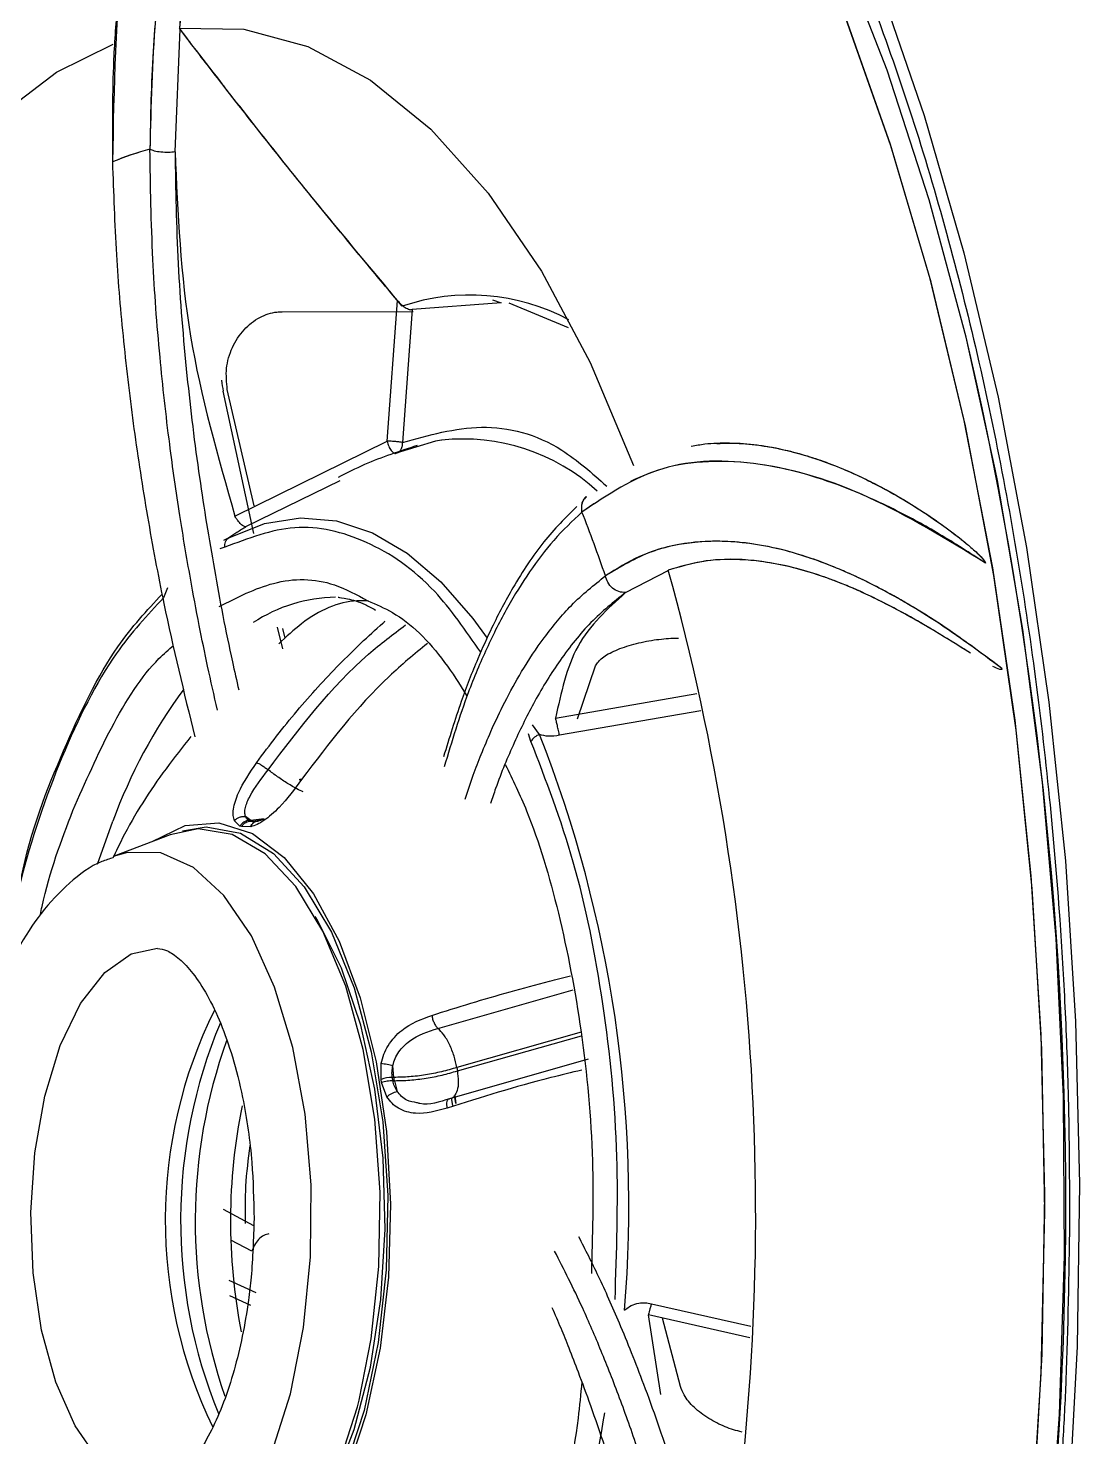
# Model space of a CAD drawing. Header units: inches. Extents: x 0 to 84, y -22 to 124.
# Drawn here: x 76.217 to 77.3, y 42.452 to 43.895 of the extents above; entities that cross this region are included whole.
import ezdxf

# ---------------------------------------------------------------- set-up
doc = ezdxf.new("R2010")
doc.units = ezdxf.units.IN
doc.header["$MEASUREMENT"] = 0
doc.layers.add('1', color=4, linetype='Continuous')
doc.layers.add('BDIM_CYAN', color=4, linetype='Continuous')

# ---------------------------------------------------------------- blocks, each defined once
blk = doc.blocks.new('2026 RELAY')
at = {"layer": '1', "color": 3, "linetype": 'Continuous', "lineweight": 25}
for points, knots in [([(76.905, 45.2041), (76.8463, 45.2491), (76.7865, 45.2861), (76.665, 45.3449), (76.6032, 45.3667), (76.5086, 45.3881), (76.4767, 45.3933), (76.4124, 45.4), (76.3801, 45.4015), (76.2832, 45.4001), (76.2183, 45.3918), (76.0878, 45.3606), (76.0222, 45.3378), (75.9396, 45.3001), (75.9231, 45.2922), (75.8899, 45.2753), (75.8733, 45.2664), (75.8236, 45.2383), (75.7907, 45.2179), (75.6928, 45.1516), (75.6288, 45.1005), (75.5041, 44.9842), (75.4433, 44.919), (75.3701, 44.828), (75.3555, 44.8093), (75.3267, 44.771), (75.3125, 44.7513), (75.2702, 44.6911), (75.243, 44.6494), (75.1639, 44.5201), (75.1148, 44.428), (75.0237, 44.2323), (74.9817, 44.1286), (74.9241, 43.9644), (74.9057, 43.9079), (74.8712, 43.7936), (74.8551, 43.7355), (74.8096, 43.559), (74.7833, 43.438), (74.7494, 43.2517), (74.7391, 43.1888), (74.725, 43.0933), (74.7205, 43.0612), (74.712, 42.9967), (74.7079, 42.9642), (74.689, 42.8015), (74.6777, 42.6707), (74.6623, 42.4076), (74.6582, 42.2754), (74.6573, 42.076), (74.6579, 42.0094), (74.6601, 41.9092), (74.6611, 41.8757), (74.6635, 41.809), (74.6649, 41.7758), (74.6732, 41.6103), (74.6833, 41.4798), (74.7109, 41.2226), (74.7283, 41.0958), (74.7604, 40.9085), (74.7721, 40.8466), (74.7976, 40.7237), (74.8113, 40.6634), (74.8551, 40.4861), (74.888, 40.3725), (74.9616, 40.1547), (75.0024, 40.0504), (75.0584, 39.926), (75.0699, 39.9015), (75.0933, 39.853), (75.1053, 39.829), (75.1419, 39.7586), (75.167, 39.7134), (75.2447, 39.5831), (75.2994, 39.5031), (75.4145, 39.3566), (75.4748, 39.29), (75.6004, 39.1701), (75.6644, 39.1181), (75.7939, 39.0285), (75.8594, 38.9908), (75.958, 38.9448), (75.9909, 38.9312), (76.0405, 38.9134), (76.0571, 38.9079), (76.0901, 38.8979), (76.1066, 38.8934), (76.1887, 38.8731), (76.2536, 38.8643), (76.3822, 38.8616), (76.4459, 38.8676), (76.5407, 38.8882), (76.5722, 38.8969), (76.6193, 38.913), (76.635, 38.9189), (76.6662, 38.9316), (76.6817, 38.9384), (76.7588, 38.9749), (76.8193, 39.0118), (76.8786, 39.0564)], [0, 0, 0, 0, 0.03125, 0.03125, 0.0625, 0.0625, 0.078125, 0.078125, 0.09375, 0.09375, 0.125, 0.125, 0.15625, 0.15625, 0.164063, 0.164063, 0.171875, 0.171875, 0.1875, 0.1875, 0.21875, 0.21875, 0.25, 0.25, 0.257813, 0.257813, 0.265625, 0.265625, 0.28125, 0.28125, 0.3125, 0.3125, 0.34375, 0.34375, 0.359375, 0.359375, 0.375, 0.375, 0.40625, 0.40625, 0.421875, 0.421875, 0.429688, 0.429688, 0.4375, 0.4375, 0.46875, 0.46875, 0.5, 0.5, 0.515625, 0.515625, 0.523438, 0.523438, 0.53125, 0.53125, 0.5625, 0.5625, 0.59375, 0.59375, 0.609375, 0.609375, 0.625, 0.625, 0.65625, 0.65625, 0.6875, 0.6875, 0.695313, 0.695313, 0.703125, 0.703125, 0.71875, 0.71875, 0.75, 0.75, 0.78125, 0.78125, 0.8125, 0.8125, 0.84375, 0.84375, 0.859375, 0.859375, 0.867188, 0.867188, 0.875, 0.875, 0.90625, 0.90625, 0.9375, 0.9375, 0.953125, 0.953125, 0.960938, 0.960938, 0.96875, 0.96875, 1, 1, 1, 1]), ([(77.1426, 39.3177), (77.2002, 39.3897), (77.2549, 39.4691), (77.3585, 39.6415), (77.4073, 39.7346), (77.4645, 39.8597), (77.4758, 39.8851), (77.4979, 39.9369), (77.5088, 39.9633), (77.5407, 40.0433), (77.561, 40.0979), (77.6191, 40.2652), (77.6541, 40.3816), (77.7168, 40.6243), (77.7445, 40.7506), (77.7747, 40.9149), (77.7805, 40.9481), (77.7915, 41.0145), (77.7968, 41.0479), (77.8119, 41.1484), (77.8209, 41.2159), (77.8451, 41.4201), (77.8573, 41.5584), (77.8699, 41.769), (77.8732, 41.8397), (77.8766, 41.9467), (77.8775, 41.9825), (77.8787, 42.0542), (77.8791, 42.09), (77.8798, 42.2684), (77.8765, 42.4099), (77.862, 42.6904), (77.8509, 42.8295), (77.8319, 43.0017), (77.8279, 43.0361), (77.8193, 43.1045), (77.8147, 43.1384), (77.8004, 43.2394), (77.79, 43.3057), (77.7557, 43.5013), (77.7292, 43.6275), (77.6835, 43.8109), (77.6674, 43.871), (77.6416, 43.9596), (77.6327, 43.9889), (77.6146, 44.0466), (77.6053, 44.0751), (77.5579, 44.2155), (77.5167, 44.3214), (77.4276, 44.5209), (77.3797, 44.6145), (77.3028, 44.7453), (77.2763, 44.7873), (77.2221, 44.8674), (77.1943, 44.9055), (77.1658, 44.9417)], [0, 0, 0, 0, 0.0625, 0.0625, 0.125, 0.125, 0.140625, 0.140625, 0.15625, 0.15625, 0.1875, 0.1875, 0.25, 0.25, 0.3125, 0.3125, 0.328125, 0.328125, 0.34375, 0.34375, 0.375, 0.375, 0.4375, 0.4375, 0.46875, 0.46875, 0.484375, 0.484375, 0.5, 0.5, 0.5625, 0.5625, 0.625, 0.625, 0.640625, 0.640625, 0.65625, 0.65625, 0.6875, 0.6875, 0.75, 0.75, 0.78125, 0.78125, 0.796875, 0.796875, 0.8125, 0.8125, 0.875, 0.875, 0.9375, 0.9375, 0.96875, 0.96875, 1, 1, 1, 1])]:
    blk.add_open_spline(points, degree=3, knots=knots, dxfattribs=at)
at = {"layer": 'BDIM_CYAN'}
for p, q in [((76.3673, 43.2682), (76.3725, 43.3937)), ((76.3673, 43.2682), (76.3725, 43.3937)), ((76.3725, 43.3937), (76.3717, 43.3947)), ((76.3725, 43.3937), (76.3717, 43.3947)), ((76.6924, 43.1165), (76.7013, 43.1136)), ((76.4769, 43.1045), (76.6113, 43.1047)), ((76.5844, 42.9719), (76.5951, 43.1159)), ((76.6102, 43.1067), (76.6002, 42.9706)), ((76.7013, 43.1136), (76.6102, 43.1067)), ((76.7702, 43.0881), (76.7096, 43.1131)), ((76.4479, 42.8775), (76.4167, 43.023)), ((76.4485, 42.9056), (76.4208, 43.0248)), ((76.4287, 42.8952), (76.5844, 42.9719)), ((76.5359, 42.9312), (76.4403, 42.8844)), ((76.7883, 42.9153), (76.7865, 42.9128)), ((76.7961, 42.9078), (76.784, 42.8993)), ((76.4224, 42.873), (76.4169, 42.8703)), ((76.4183, 42.8632), (76.4133, 42.8617)), ((76.8285, 42.8168), (76.8729, 42.8397)), ((76.8285, 42.8168), (76.8729, 42.8397)), ((76.3595, 42.8217), (76.3554, 42.8115)), ((76.4778, 42.7593), (76.4721, 42.7816)), ((76.48, 42.7701), (76.4777, 42.7802)), ((76.7795, 42.6877), (76.7977, 42.7419)), ((76.757, 42.6883), (76.9016, 42.7136)), ((76.9057, 42.6958), (76.7611, 42.6707)), ((76.7318, 42.6645), (76.7291, 42.6721)), ((76.7404, 42.6715), (76.7334, 42.6813)), ((76.2879, 42.5388), (76.3036, 42.5828)), ((76.4338, 42.5778), (76.4282, 42.5832)), ((76.4449, 42.5835), (76.4395, 42.5876)), ((76.4449, 42.5835), (76.4433, 42.5835)), ((76.4587, 42.5852), (76.4449, 42.5835)), ((76.445, 42.5829), (76.4466, 42.5829)), ((76.4466, 42.5829), (76.456, 42.5841)), ((76.4466, 42.5829), (76.4523, 42.5828)), ((76.3622, 42.5689), (76.304, 42.5466)), ((76.4354, 42.5772), (76.4338, 42.5778)), ((76.4448, 42.577), (76.4354, 42.5772)), ((76.4496, 42.5823), (76.4497, 42.5823)), ((76.6365, 42.3706), (76.7749, 42.4099)), ((76.7831, 42.3667), (76.6558, 42.3306)), ((76.6564, 42.327), (76.7835, 42.3631)), ((76.7903, 42.3389), (76.6485, 42.2986)), ((76.5783, 42.3184), (76.5785, 42.3348)), ((76.5914, 42.3204), (76.5904, 42.3326)), ((76.6558, 42.3306), (76.6564, 42.327)), ((76.5788, 42.315), (76.5783, 42.3184)), ((76.5842, 42.3005), (76.5788, 42.315)), ((76.5914, 42.3204), (76.5898, 42.3204)), ((76.5904, 42.317), (76.592, 42.317)), ((76.592, 42.317), (76.5948, 42.3061)), ((76.6501, 42.2996), (76.6516, 42.2916)), ((76.6532, 42.3018), (76.6545, 42.2938)), ((76.6537, 42.302), (76.6549, 42.2936)), ((76.4167, 42.1855), (76.4478, 42.1687)), ((76.4461, 42.1425), (76.4243, 42.1538)), ((76.4223, 42.1129), (76.45, 42.1002)), ((76.423, 42.097), (76.4446, 42.0873)), ((76.8551, 42.0886), (76.9569, 42.0656)), ((76.8648, 41.9957), (76.852, 42.0771)), ((76.9559, 42.0538), (76.852, 42.0771)), ((76.885, 42.0039), (76.8665, 42.0739))]:
    blk.add_line(p, q, dxfattribs=at)
at = {"layer": 'BDIM_CYAN', "flags": 128}
for points in [[(77.0886, 43.4385), (77.1346, 43.3055), (77.1751, 43.1646), (77.2101, 43.0168), (77.2392, 42.8631), (77.2622, 42.7046), (77.279, 42.5423), (77.2895, 42.3775), (77.2935, 42.2113), (77.2911, 42.0448), (77.2823, 41.8792)], [(77.1878, 43.0338), (77.1773, 43.0785), (77.1396, 43.2189), (77.0964, 43.3518), (77.0482, 43.4762), (76.9953, 43.5912), (76.938, 43.696), (76.8767, 43.7899), (76.812, 43.8722), (76.7442, 43.9422), (76.6739, 43.9995), (76.6015, 44.0437), (76.5277, 44.0744), (76.4528, 44.0915), (76.3775, 44.0947), (76.3023, 44.0841), (76.2278, 44.0598), (76.1544, 44.0218), (76.0827, 43.9706), (76.0133, 43.9065), (75.967, 43.855)], [(77.2071, 42.9431), (77.1773, 43.0785), (77.1396, 43.2189), (77.0964, 43.3517), (77.0482, 43.4762), (76.9953, 43.5912), (76.938, 43.696), (76.8767, 43.7899), (76.812, 43.8722), (76.7442, 43.9422), (76.6739, 43.9995), (76.6015, 44.0437), (76.5277, 44.0744), (76.4528, 44.0915), (76.3775, 44.0947), (76.3023, 44.0841), (76.2278, 44.0598), (76.1544, 44.0218), (76.0827, 43.9706), (76.0133, 43.9065), (75.967, 43.855)], [(77.2459, 41.8741), (77.2552, 42.0369), (77.258, 42.2008), (77.2543, 42.3644), (77.2441, 42.5267), (77.2275, 42.6863), (77.2046, 42.8422), (77.1755, 42.9931), (77.1406, 43.138), (77.1, 43.2758), (77.0541, 43.4054), (77.0031, 43.5259), (76.9475, 43.6364), (76.8877, 43.7362), (76.8241, 43.8243), (76.7572, 43.9003), (76.6875, 43.9635), (76.6155, 44.0134), (76.5651, 44.0399)], [(77.0501, 40.9571), (77.097, 41.0893), (77.1385, 41.2298), (77.1742, 41.3775), (77.2039, 41.5313), (77.2272, 41.6899), (77.2441, 41.8523), (77.2544, 42.0171), (77.258, 42.1832), (77.2549, 42.3492), (77.2451, 42.5138), (77.2288, 42.6759), (77.2059, 42.8342), (77.1767, 42.9875), (77.1415, 43.1346), (77.1004, 43.2744), (77.0539, 43.4059), (77.0021, 43.528), (76.9457, 43.6398), (76.8849, 43.7404), (76.8202, 43.8292), (76.7522, 43.9054), (76.6813, 43.9684), (76.6194, 44.0111)], [(76.3717, 43.3947), (76.4378, 43.3937), (76.5034, 43.376), (76.5675, 43.3417), (76.6293, 43.2915), (76.6879, 43.2259), (76.7424, 43.1459), (76.7923, 43.0525), (76.8367, 42.9471)], [(76.3717, 43.3947), (76.4378, 43.3937), (76.5034, 43.376), (76.5675, 43.3417), (76.6293, 43.2915), (76.6879, 43.2259), (76.7424, 43.1459), (76.7923, 43.0525), (76.8367, 42.9471)], [(75.896, 42.7307), (75.9299, 42.8541), (75.9702, 42.9682), (76.0164, 43.0714), (76.0678, 43.1623), (76.1237, 43.2396), (76.1834, 43.3023), (76.246, 43.3496), (76.3041, 43.3783)], [(75.896, 42.7307), (75.9299, 42.8541), (75.9702, 42.9682), (76.0164, 43.0714), (76.0678, 43.1623), (76.1237, 43.2396), (76.1834, 43.3023), (76.246, 43.3496), (76.3041, 43.3783)], [(76.6403, 42.973), (76.6339, 42.9719), (76.5938, 42.9595)], [(77.0466, 40.8922), (77.0663, 40.9408), (77.1127, 41.0698), (77.1539, 41.2068), (77.1897, 41.3508), (77.2196, 41.5007), (77.2436, 41.6555), (77.2615, 41.814), (77.273, 41.9752), (77.2783, 42.1378), (77.2771, 42.3007), (77.2696, 42.4626), (77.2557, 42.6225), (77.2356, 42.7792), (77.2094, 42.9316), (77.2071, 42.9431)], [(76.4224, 42.873), (76.4589, 42.8876), (76.4958, 42.8934), (76.5328, 42.8902), (76.5694, 42.8781), (76.6051, 42.8572), (76.6395, 42.8279), (76.6721, 42.7904), (76.6868, 42.77)], [(76.3435, 42.5617), (76.3438, 42.5619), (76.3776, 42.5784), (76.4123, 42.5811), (76.4465, 42.57), (76.4791, 42.5455), (76.5091, 42.5084), (76.5353, 42.46), (76.557, 42.4019), (76.5733, 42.3362), (76.5838, 42.2649), (76.588, 42.1906), (76.5858, 42.1158), (76.5773, 42.0431), (76.5628, 41.9749), (76.5427, 41.9135)], [(76.5558, 41.9898), (76.5683, 42.0528), (76.5761, 42.1269), (76.5774, 42.2027), (76.5719, 42.2776), (76.5601, 42.3488), (76.5421, 42.4138), (76.5188, 42.4701), (76.491, 42.5159), (76.4596, 42.5493), (76.4258, 42.5692), (76.3909, 42.575), (76.3622, 42.5689)], [(76.375, 42.5728), (76.3992, 42.5768), (76.4343, 42.5704), (76.4682, 42.5498), (76.4996, 42.5156), (76.5274, 42.4692), (76.5506, 42.4121), (76.5683, 42.3465), (76.58, 42.2748), (76.5851, 42.1994), (76.5836, 42.1232), (76.5754, 42.049), (76.5609, 41.9793), (76.5406, 41.9167)], [(76.4661, 41.9354), (76.4855, 41.9964), (76.499, 42.0644), (76.5061, 42.1366), (76.5066, 42.2104), (76.5004, 42.2828), (76.4878, 42.3511), (76.4693, 42.4127), (76.4455, 42.4653), (76.4174, 42.5067), (76.3861, 42.5354), (76.3528, 42.5503), (76.3187, 42.5508), (76.304, 42.5466)], [(76.5082, 41.8655), (76.5292, 41.9039), (76.5509, 41.9598), (76.5674, 42.0236), (76.578, 42.0929), (76.5824, 42.1651), (76.5803, 42.2378), (76.572, 42.3082), (76.5576, 42.3738), (76.5378, 42.4323), (76.5131, 42.4815), (76.5108, 42.4853)], [(76.3477, 41.8995), (76.3438, 41.8996), (76.3155, 41.9078), (76.2887, 41.9295), (76.2649, 41.9635), (76.2453, 42.0083), (76.2307, 42.0614), (76.222, 42.1203), (76.2196, 42.1819), (76.2236, 42.2433), (76.2339, 42.3013), (76.2498, 42.3531), (76.2706, 42.3959), (76.2953, 42.4278), (76.3225, 42.447), (76.3492, 42.4527)], [(76.5341, 41.9205), (76.5541, 41.9832), (76.5558, 41.9898)]]:
    blk.add_lwpolyline(points, dxfattribs=at)
at = {"layer": 'BDIM_CYAN'}
for centre, radius, start, end in [((76.4075, 43.0109), 0.2681, 104.2442, 112.8973), ((76.4076, 43.0109), 0.2681, 104.2446, 112.8971), ((76.6693, 42.9081), 0.2135, 61.7052, 108.9344), ((73.3538, 42.1902), 3.9257, 345.9716, 12.4084), ((76.6625, 42.7714), 0.2027, 47.4572, 96.2698), ((75.5167, 42.3947), 1.364, 18.7885, 21.7127), ((74.4872, 42.1804), 2.4747, 349.8025, 15.4541), ((76.5345, 42.6527), 0.1594, 91.0106, 123.1804), ((76.8092, 42.3982), 0.5382, 143.557, 159.9463), ((76.7453, 42.6568), 0.0155, 108.4343, 150.1363), ((75.517, 42.1894), 1.315, 355.3185, 21.5116), ((76.4437, 42.5722), 0.0113, 91.7448, 150.3986), ((76.4083, 42.4872), 0.1025, 69.0345, 70.0151), ((76.4099, 42.4872), 0.1025, 69.0345, 70.0151), ((76.8427, 42.174), 0.4854, 153.6907, 205.8556), ((76.8974, 42.1737), 0.5244, 157.279, 202.1361), ((76.9343, 42.1736), 0.5463, 160.2937, 199.2044), ((76.59, 42.2851), 0.0352, 90.2332, 109.429), ((75.8307, 42.1919), 0.7699, 9.3506, 9.6062), ((75.8323, 42.1919), 0.7699, 9.3506, 9.6062), ((77.0206, 42.1733), 0.5965, 168.5774, 190.9513)]:
    blk.add_arc(centre, radius, start, end, dxfattribs=at)
for points, knots in [([(77.8234, 42.1699), (77.8231, 42.2314), (77.8227, 42.3173), (77.8179, 42.4432), (77.812, 42.5492), (77.8021, 42.6745), (77.7886, 42.8044), (77.771, 42.9381), (77.7493, 43.0733), (77.7235, 43.2082), (77.6935, 43.3416), (77.6594, 43.4722), (77.6215, 43.5991), (77.5797, 43.7215), (77.5344, 43.8386), (77.4856, 43.9498), (77.4335, 44.0545), (77.3784, 44.1524), (77.3203, 44.2429), (77.2596, 44.3257), (77.1963, 44.4006), (77.1306, 44.4672), (77.0626, 44.5253), (76.9923, 44.5746), (76.9197, 44.6148), (76.8447, 44.6454), (76.7673, 44.6661), (76.6873, 44.676), (76.6045, 44.6743), (76.5224, 44.6598), (76.4524, 44.6386), (76.4115, 44.6185), (76.3961, 44.6109)], [0, 0, 0, 0, 0.0413, 0.057707, 0.084941, 0.113095, 0.143183, 0.174462, 0.20663, 0.239447, 0.272742, 0.306387, 0.340289, 0.374376, 0.408593, 0.4429, 0.477268, 0.511677, 0.546119, 0.580596, 0.615121, 0.649718, 0.684431, 0.719327, 0.754501, 0.790091, 0.826285, 0.86333, 0.901529, 0.941195, 0.97784, 1, 1, 1, 1]), ([(76.5782, 44.0788), (76.5953, 44.071), (76.6329, 44.0539), (76.6904, 44.0151), (76.75, 43.965), (76.808, 43.9051), (76.8639, 43.8358), (76.9176, 43.7575), (76.9687, 43.6705), (77.0169, 43.5753), (77.0618, 43.4724), (77.1032, 43.3624), (77.1408, 43.2461), (77.1742, 43.1242), (77.2034, 42.9979), (77.228, 42.8685), (77.2479, 42.7382), (77.263, 42.6095), (77.2728, 42.4944), (77.2789, 42.3915), (77.2828, 42.2881), (77.2831, 42.2145), (77.2833, 42.1721)], [0, 0, 0, 0, 0.044782, 0.098696, 0.152162, 0.205392, 0.258528, 0.311641, 0.364772, 0.417937, 0.471127, 0.524317, 0.577461, 0.63049, 0.683289, 0.735654, 0.787173, 0.83683, 0.884168, 0.917934, 0.952685, 1, 1, 1, 1]), ([(76.575, 44.023), (76.5553, 43.995), (76.5198, 43.9445), (76.4857, 43.8828), (76.4673, 43.8459), (76.4596, 43.8297), (76.4527, 43.8148), (76.4466, 43.801), (76.4412, 43.7885), (76.4222, 43.7428), (76.3933, 43.6606), (76.3634, 43.5353), (76.3448, 43.4053), (76.3426, 43.3154), (76.3416, 43.2708)], [0, 0, 0, 0, 0.143689, 0.258956, 0.284448, 0.307987, 0.329573, 0.349205, 0.366882, 0.382606, 0.540573, 0.696139, 0.849289, 1, 1, 1, 1]), ([(76.575, 44.023), (76.5602, 44.0022), (76.5272, 43.956), (76.4851, 43.883), (76.4474, 43.8051), (76.4177, 43.731), (76.3911, 43.6488), (76.3689, 43.5597), (76.353, 43.4645), (76.3433, 43.3684), (76.3422, 43.3044), (76.3416, 43.2708)], [0, 0, 0, 0, 0.1074866, 0.2385696, 0.3425274, 0.4500533, 0.5454077, 0.6662816, 0.7841096, 0.8864892, 1, 1, 1, 1]), ([(76.575, 44.023), (76.5751, 44.023), (76.5751, 44.0229), (76.5752, 44.0228), (76.5752, 44.0227), (76.5752, 44.0225), (76.5752, 44.0223), (76.5752, 44.0217), (76.5749, 44.0207), (76.5732, 44.0165), (76.5696, 44.01), (76.5639, 43.9998), (76.557, 43.9878), (76.5487, 43.9732), (76.5389, 43.9559), (76.5262, 43.933), (76.5097, 43.9015), (76.4896, 43.8606), (76.4668, 43.8088), (76.4412, 43.7427), (76.4138, 43.655), (76.3863, 43.5383), (76.3769, 43.4462), (76.3717, 43.3947)], [0, 0, 0, 0, 0.000416, 0.0006, 0.00078, 0.000969, 0.001177, 0.001677, 0.003122, 0.005243, 0.020905, 0.037848, 0.05999, 0.087307, 0.118997, 0.156131, 0.213741, 0.290149, 0.37321, 0.479469, 0.616934, 0.78586, 1, 1, 1, 1]), ([(76.575, 44.023), (76.5751, 44.023), (76.5751, 44.0229), (76.5752, 44.0228), (76.5752, 44.0227), (76.5752, 44.0225), (76.5752, 44.0223), (76.5751, 44.0218), (76.5749, 44.0208), (76.5733, 44.0168), (76.5698, 44.0104), (76.5644, 44.0006), (76.5578, 43.9891), (76.5474, 43.9711), (76.5325, 43.9447), (76.5127, 43.9075), (76.4965, 43.8748), (76.4845, 43.8487), (76.4769, 43.8315), (76.4679, 43.8104), (76.4582, 43.7864), (76.4491, 43.7622), (76.4417, 43.7414), (76.4259, 43.6948), (76.4047, 43.62), (76.3826, 43.5101), (76.3754, 43.4337), (76.3717, 43.3947)], [0, 0, 0, 0, 0.0004, 0.000576, 0.00075, 0.000931, 0.001131, 0.001611, 0.002997, 0.005031, 0.020048, 0.036526, 0.057769, 0.083747, 0.136768, 0.204479, 0.286483, 0.310738, 0.34021, 0.374837, 0.418209, 0.460123, 0.493645, 0.518883, 0.683343, 0.838295, 1, 1, 1, 1]), ([(76.4518, 43.9223), (76.4488, 43.9173), (76.4256, 43.878), (76.3911, 43.7922), (76.3559, 43.6884), (76.3346, 43.5998), (76.3219, 43.5336), (76.3131, 43.4715), (76.3073, 43.4122), (76.3028, 43.343), (76.3031, 43.2906), (76.3032, 43.2579)], [0, 0, 0, 0, 0.028595, 0.223111, 0.425595, 0.524011, 0.620327, 0.714647, 0.788327, 0.868134, 1, 1, 1, 1]), ([(76.4387, 43.8956), (76.4356, 43.8903), (76.401, 43.8302), (76.3556, 43.6934), (76.3076, 43.4856), (76.3047, 43.3338), (76.3032, 43.2579)], [0, 0, 0, 0, 0.031509, 0.354402, 0.67716, 1, 1, 1, 1]), ([(76.5951, 43.1159), (76.584, 43.1291), (76.5559, 43.1626), (76.5165, 43.2106), (76.4756, 43.2613), (76.4396, 43.3068), (76.4047, 43.3514), (76.383, 43.3799), (76.3725, 43.3937)], [0, 0, 0, 0, 0.140194, 0.355987, 0.512976, 0.68565, 0.848015, 1, 1, 1, 1]), ([(76.6, 43.1101), (76.5601, 43.1579), (76.4801, 43.2539), (76.4084, 43.347), (76.3725, 43.3937)], [0, 0, 0, 0, 0.498712, 1, 1, 1, 1]), ([(76.3673, 43.2682), (76.365, 43.2679), (76.3604, 43.2674), (76.3528, 43.2677), (76.3459, 43.2688), (76.343, 43.2702), (76.3416, 43.2708)], [0, 0, 0, 0, 0.2409965, 0.5, 0.7590036, 1, 1, 1, 1]), ([(76.3673, 43.2682), (76.365, 43.2679), (76.3604, 43.2674), (76.3528, 43.2677), (76.3459, 43.2688), (76.343, 43.2702), (76.3416, 43.2708)], [0, 0, 0, 0, 0.2409613, 0.4999512, 0.7589682, 1, 1, 1, 1]), ([(76.4107, 42.6965), (76.4073, 42.7115), (76.4007, 42.7403), (76.3916, 42.7854), (76.3819, 42.8368), (76.3715, 42.8987), (76.3607, 42.9743), (76.351, 43.0619), (76.3433, 43.1631), (76.3422, 43.2333), (76.3416, 43.2708)], [0, 0, 0, 0, 0.077905, 0.150178, 0.233656, 0.344485, 0.470875, 0.625514, 0.799986, 1, 1, 1, 1]), ([(76.3673, 43.2682), (76.3701, 43.2051), (76.3756, 43.0799), (76.4111, 42.9564), (76.4287, 42.8952)], [0, 0, 0, 0, 0.503992, 1, 1, 1, 1]), ([(76.3673, 43.2682), (76.3679, 43.2301), (76.3693, 43.1545), (76.3784, 43.0427), (76.3912, 42.9381), (76.4072, 42.8404), (76.4209, 42.7678), (76.4304, 42.7268), (76.4326, 42.7172)], [0, 0, 0, 0, 0.2116786, 0.4202668, 0.6082357, 0.7776681, 0.9477999, 1, 1, 1, 1]), ([(76.3032, 43.2579), (76.3043, 43.2263), (76.3063, 43.1655), (76.3141, 43.0741), (76.3247, 42.9846), (76.3386, 42.895), (76.3582, 42.7896), (76.3764, 42.7147), (76.3875, 42.6693)], [0, 0, 0, 0, 0.163344, 0.314121, 0.465929, 0.617447, 0.767948, 1, 1, 1, 1]), ([(76.4208, 43.0248), (76.4201, 43.032), (76.4187, 43.0465), (76.4251, 43.0682), (76.4371, 43.0867), (76.4534, 43.0995), (76.4675, 43.1041), (76.4752, 43.1044), (76.4769, 43.1045)], [0, 0, 0, 0, 0.1949407, 0.3898487, 0.5845358, 0.7719154, 0.9481084, 1, 1, 1, 1]), ([(76.5951, 43.1159), (76.5963, 43.1146), (76.5981, 43.1126), (76.6009, 43.1103), (76.603, 43.1088), (76.6052, 43.1076), (76.6072, 43.1068), (76.609, 43.1064), (76.6098, 43.1066), (76.6102, 43.1067)], [0, 0, 0, 0, 0.275753, 0.40596, 0.527611, 0.647998, 0.763449, 0.879383, 1, 1, 1, 1]), ([(76.415, 43.0343), (76.415, 43.0343), (76.4152, 43.0304), (76.416, 43.0267), (76.4167, 43.023)], [0, 0, 0, 0, 0.0113983, 1, 1, 1, 1]), ([(76.6002, 42.9706), (76.6271, 42.9781), (76.6815, 42.9934), (76.7535, 42.9753), (76.7943, 42.9392), (76.8094, 42.9258)], [0, 0, 0, 0, 0.380323, 0.769991, 1, 1, 1, 1]), ([(76.6154, 42.9674), (76.5972, 42.9615), (76.5694, 42.9524), (76.5432, 42.9393), (76.5342, 42.9348)], [0, 0, 0, 0, 0.655719, 1, 1, 1, 1]), ([(76.5844, 42.9719), (76.5847, 42.971), (76.5851, 42.9693), (76.5861, 42.9667), (76.5872, 42.9643), (76.5885, 42.9624), (76.5899, 42.9608), (76.5912, 42.9598), (76.5926, 42.9592), (76.5933, 42.9594), (76.5938, 42.9595)], [0, 0, 0, 0, 0.125581, 0.250018, 0.370209, 0.500031, 0.615742, 0.750037, 0.85265, 1, 1, 1, 1]), ([(76.6002, 42.9706), (76.5994, 42.9707), (76.5977, 42.9711), (76.5949, 42.9713), (76.5934, 42.9715), (76.5934, 42.9715), (76.5933, 42.9715), (76.5933, 42.9715), (76.5931, 42.9715), (76.5925, 42.9715), (76.5909, 42.9717), (76.588, 42.9718), (76.5858, 42.9719), (76.5844, 42.9719)], [0, 0, 0, 0, 0.239931, 0.488309, 0.491116, 0.499384, 0.500377, 0.502164, 0.508123, 0.529588, 0.610649, 0.760035, 1, 1, 1, 1]), ([(76.5938, 42.9595), (76.595, 42.9601), (76.597, 42.961), (76.5991, 42.9638), (76.6003, 42.967), (76.6003, 42.9694), (76.6002, 42.9706)], [0, 0, 0, 0, 0.3009028, 0.4998657, 0.7703813, 1, 1, 1, 1]), ([(76.896, 42.9668), (76.9006, 42.9676), (76.9132, 42.9699), (76.9351, 42.9704), (76.9616, 42.9687), (76.9872, 42.9643), (77.0114, 42.958), (77.0339, 42.9505), (77.057, 42.9413), (77.0807, 42.9301), (77.104, 42.9176), (77.1259, 42.9044), (77.1452, 42.8916), (77.1657, 42.8768), (77.1821, 42.8638), (77.1932, 42.853), (77.1961, 42.8493), (77.1969, 42.848), (77.1971, 42.8474), (77.1972, 42.8472), (77.1972, 42.847)], [0, 0, 0, 0, 0.05265, 0.144751, 0.238396, 0.333658, 0.407304, 0.481475, 0.556191, 0.631467, 0.708711, 0.777576, 0.837849, 0.88934, 0.968993, 0.990512, 0.996703, 0.99869, 0.999423, 1, 1, 1, 1]), ([(76.922, 42.9694), (76.9266, 42.9697), (76.94, 42.9705), (76.9636, 42.9684), (76.99, 42.9637), (77.0146, 42.957), (77.0369, 42.9494), (77.0595, 42.9401), (77.0858, 42.9276), (77.114, 42.9119), (77.1417, 42.8942), (77.1629, 42.8789), (77.1783, 42.8667), (77.1885, 42.8577), (77.1941, 42.852), (77.1964, 42.849), (77.197, 42.8478), (77.1972, 42.8473), (77.1972, 42.847)], [0, 0, 0, 0, 0.055887, 0.163902, 0.274223, 0.355795, 0.436954, 0.517677, 0.597941, 0.716874, 0.812864, 0.885069, 0.93667, 0.972608, 0.991421, 0.996935, 0.998754, 1, 1, 1, 1]), ([(77.1972, 42.847), (77.157, 42.8717), (77.0766, 42.9208), (76.9649, 42.9538), (76.8628, 42.9523), (76.8103, 42.917), (76.784, 42.8993)], [0, 0, 0, 0, 0.250185, 0.500172, 0.750054, 1, 1, 1, 1]), ([(77.1972, 42.847), (77.1814, 42.8573), (77.1506, 42.8771), (77.1016, 42.9038), (77.0545, 42.9248), (77.008, 42.9402), (76.9618, 42.95), (76.9139, 42.9523), (76.8692, 42.9465), (76.8445, 42.9355), (76.8336, 42.9307)], [0, 0, 0, 0, 0.11602, 0.224937, 0.366958, 0.476259, 0.592297, 0.744471, 0.888275, 1, 1, 1, 1]), ([(76.784, 42.8993), (76.7838, 42.9018), (76.7834, 42.9057), (76.785, 42.9104), (76.7866, 42.9134), (76.788, 42.9148), (76.7885, 42.9153)], [0, 0, 0, 0, 0.414015, 0.639855, 0.872099, 1, 1, 1, 1]), ([(76.784, 42.9068), (76.784, 42.9068), (76.784, 42.9082), (76.7852, 42.9106), (76.7866, 42.9135), (76.788, 42.9148), (76.7884, 42.9152)], [0, 0, 0, 0, 0.006312, 0.409278, 0.820038, 1, 1, 1, 1]), ([(76.7789, 42.9051), (76.7673, 42.8936), (76.7437, 42.8703), (76.7154, 42.8265), (76.6933, 42.7853), (76.6758, 42.7462), (76.6588, 42.7029), (76.6482, 42.6679), (76.6423, 42.6488)], [0, 0, 0, 0, 0.199233, 0.406137, 0.56287, 0.677433, 0.824098, 1, 1, 1, 1]), ([(76.4403, 42.8844), (76.44, 42.8843), (76.4393, 42.8842), (76.4379, 42.8846), (76.4363, 42.8855), (76.4347, 42.8868), (76.4331, 42.8885), (76.4315, 42.8905), (76.43, 42.8928), (76.4291, 42.8944), (76.4287, 42.8952)], [0, 0, 0, 0, 0.131136, 0.260274, 0.38408, 0.500001, 0.615922, 0.739727, 0.868865, 1, 1, 1, 1]), ([(76.784, 42.8993), (76.7742, 42.8901), (76.7554, 42.8722), (76.7302, 42.8389), (76.7073, 42.802), (76.6863, 42.7604), (76.6638, 42.7074), (76.6507, 42.6643), (76.6429, 42.6384)], [0, 0, 0, 0, 0.163946, 0.315278, 0.464911, 0.618234, 0.770778, 1, 1, 1, 1]), ([(76.6804, 42.7558), (76.665, 42.778), (76.6291, 42.8296), (76.5637, 42.8731), (76.4903, 42.8908), (76.4421, 42.8723), (76.4183, 42.8632)], [0, 0, 0, 0, 0.2013587, 0.4697942, 0.7382296, 1, 1, 1, 1]), ([(76.4403, 42.8844), (76.4371, 42.8824), (76.4312, 42.8786), (76.4252, 42.8748), (76.4224, 42.873)], [0, 0, 0, 0, 0.539866, 1, 1, 1, 1]), ([(77.2141, 42.7391), (77.1915, 42.7558), (77.1508, 42.7859), (77.1074, 42.8115), (77.0827, 42.8244), (77.0722, 42.8297), (77.0626, 42.8342), (77.0539, 42.8381), (77.0461, 42.8414), (77.0182, 42.8528), (76.9713, 42.867), (76.9097, 42.8715), (76.8542, 42.8617), (76.8234, 42.8432), (76.8081, 42.834)], [0, 0, 0, 0, 0.143681, 0.258947, 0.284439, 0.307979, 0.329566, 0.3492, 0.36688, 0.382606, 0.540573, 0.696139, 0.849289, 1, 1, 1, 1]), ([(77.2141, 42.7391), (77.1972, 42.7517), (77.1597, 42.7798), (77.1071, 42.8123), (77.0558, 42.8382), (77.0113, 42.8552), (76.966, 42.8667), (76.9216, 42.8709), (76.8793, 42.8665), (76.8411, 42.8548), (76.8195, 42.8412), (76.8081, 42.834)], [0, 0, 0, 0, 0.107422, 0.238426, 0.342334, 0.449837, 0.545161, 0.666071, 0.783925, 0.886394, 1, 1, 1, 1]), ([(77.1818, 42.7549), (77.1818, 42.7549), (77.1748, 42.7592), (77.1593, 42.769), (77.1334, 42.7846), (77.1117, 42.7968), (77.095, 42.8055), (77.0843, 42.8108), (77.0713, 42.817), (77.0571, 42.8232), (77.0431, 42.8288), (77.0314, 42.8331), (77.0056, 42.8417), (76.9672, 42.8503), (76.9169, 42.8523), (76.8874, 42.8441), (76.8724, 42.8399)], [0, 0, 0, 0, 0.000289, 0.058607, 0.13338, 0.224155, 0.25045, 0.282579, 0.320474, 0.367658, 0.413142, 0.449793, 0.477726, 0.656209, 0.824477, 1, 1, 1, 1]), ([(77.1794, 42.7564), (77.1744, 42.7596), (77.1633, 42.7664), (77.1455, 42.7773), (77.1251, 42.7893), (77.104, 42.8009), (77.0815, 42.8123), (77.0571, 42.8235), (77.0262, 42.8353), (76.9881, 42.8463), (76.9465, 42.8517), (76.9066, 42.8501), (76.8835, 42.8432), (76.8724, 42.8399)], [0, 0, 0, 0, 0.042812, 0.094914, 0.154846, 0.222421, 0.282828, 0.358002, 0.446598, 0.571945, 0.725775, 0.86824, 1, 1, 1, 1]), ([(76.4125, 42.8026), (76.431, 42.812), (76.4697, 42.8317), (76.5219, 42.8317), (76.5534, 42.8146), (76.5647, 42.8084)], [0, 0, 0, 0, 0.368202, 0.772284, 1, 1, 1, 1]), ([(76.6643, 42.6054), (76.667, 42.6136), (76.6722, 42.6294), (76.6812, 42.6523), (76.6918, 42.6775), (76.7054, 42.7062), (76.7233, 42.7387), (76.7459, 42.7726), (76.7741, 42.8068), (76.7963, 42.8246), (76.8081, 42.834)], [0, 0, 0, 0, 0.078805, 0.151007, 0.234404, 0.345125, 0.471391, 0.62588, 0.800181, 1, 1, 1, 1]), ([(76.8285, 42.8168), (76.8262, 42.817), (76.8215, 42.8173), (76.815, 42.8212), (76.81, 42.827), (76.8087, 42.8318), (76.8081, 42.834)], [0, 0, 0, 0, 0.240996, 0.5, 0.759004, 1, 1, 1, 1]), ([(76.8285, 42.8168), (76.8262, 42.817), (76.8215, 42.8173), (76.815, 42.8212), (76.81, 42.827), (76.8087, 42.8318), (76.8081, 42.834)], [0, 0, 0, 0, 0.2409613, 0.4999512, 0.7589682, 1, 1, 1, 1]), ([(76.2088, 42.5193), (76.2091, 42.521), (76.219, 42.5721), (76.2524, 42.657), (76.3008, 42.7579), (76.3385, 42.7985), (76.3541, 42.8152)], [0, 0, 0, 0, 0.013044, 0.378994, 0.744945, 1, 1, 1, 1]), ([(76.8285, 42.8168), (76.8165, 42.8072), (76.7928, 42.7882), (76.7621, 42.7497), (76.7361, 42.708), (76.7144, 42.6636), (76.6994, 42.6282), (76.6921, 42.6061), (76.6904, 42.6009)], [0, 0, 0, 0, 0.211679, 0.420267, 0.608236, 0.777668, 0.9478, 1, 1, 1, 1]), ([(76.8285, 42.8168), (76.8102, 42.8002), (76.7739, 42.7671), (76.7626, 42.7144), (76.757, 42.6883)], [0, 0, 0, 0, 0.503992, 1, 1, 1, 1]), ([(76.3554, 42.8115), (76.3389, 42.7938), (76.3002, 42.7522), (76.2498, 42.6513), (76.2055, 42.5225), (76.1885, 42.4231), (76.1801, 42.3741)], [0, 0, 0, 0, 0.200042, 0.46892, 0.737798, 1, 1, 1, 1]), ([(76.5653, 42.8081), (76.5614, 42.8083), (76.5383, 42.8093), (76.5067, 42.7952), (76.4813, 42.7716), (76.4736, 42.7645)], [0, 0, 0, 0, 0.123919, 0.734426, 1, 1, 1, 1]), ([(76.5345, 42.8121), (76.5344, 42.8121), (76.534, 42.8121), (76.5443, 42.8107), (76.5582, 42.8069), (76.5689, 42.8009), (76.5725, 42.799)], [0, 0, 0, 0, 0.098863, 0.417059, 0.807093, 1, 1, 1, 1]), ([(76.5647, 42.8084), (76.5732, 42.8048), (76.6008, 42.7931), (76.6354, 42.7595), (76.6585, 42.7233), (76.6659, 42.7116)], [0, 0, 0, 0, 0.231167, 0.75399, 1, 1, 1, 1]), ([(76.4509, 42.6427), (76.4576, 42.6518), (76.471, 42.6699), (76.492, 42.6956), (76.5134, 42.7201), (76.5352, 42.7432), (76.5575, 42.765), (76.5732, 42.7797), (76.5817, 42.7869), (76.5826, 42.7876)], [0, 0, 0, 0, 0.17143, 0.339789, 0.505115, 0.667451, 0.826851, 0.983372, 1, 1, 1, 1]), ([(76.4626, 42.6354), (76.4947, 42.6778), (76.5368, 42.7335), (76.5904, 42.774), (76.6032, 42.7837)], [0, 0, 0, 0, 0.761653, 1, 1, 1, 1]), ([(76.7977, 42.7419), (76.7997, 42.7446), (76.8035, 42.7501), (76.8179, 42.7579), (76.8365, 42.7643), (76.8574, 42.7686), (76.8731, 42.7701), (76.8809, 42.7702), (76.8827, 42.7702)], [0, 0, 0, 0, 0.194941, 0.389849, 0.584536, 0.771915, 0.948108, 1, 1, 1, 1]), ([(76.2628, 42.5937), (76.2755, 42.6226), (76.3016, 42.6823), (76.3375, 42.7384), (76.3608, 42.7585), (76.3658, 42.7628)], [0, 0, 0, 0, 0.4246988, 0.8748369, 1, 1, 1, 1]), ([(76.6257, 42.7648), (76.6124, 42.7538), (76.5641, 42.714), (76.5252, 42.6627), (76.4969, 42.6255)], [0, 0, 0, 0, 0.2756536, 1, 1, 1, 1]), ([(77.2141, 42.7391), (77.2141, 42.739), (77.2141, 42.7389), (77.2141, 42.7387), (77.2141, 42.7386), (77.214, 42.7384), (77.214, 42.7383), (77.2139, 42.7382), (77.2135, 42.738), (77.2129, 42.7379), (77.2098, 42.7385), (77.2072, 42.74), (77.2048, 42.7413)], [0, 0, 0, 0, 0.009806, 0.018532, 0.026652, 0.034746, 0.043402, 0.053104, 0.076879, 0.14637, 0.248574, 1, 1, 1, 1]), ([(76.7611, 42.6707), (76.7609, 42.6714), (76.7606, 42.6729), (76.76, 42.6755), (76.7594, 42.6781), (76.7588, 42.6806), (76.7583, 42.6829), (76.7578, 42.6851), (76.7573, 42.687), (76.7571, 42.6878), (76.757, 42.6883)], [0, 0, 0, 0, 0.131136, 0.260274, 0.38408, 0.500001, 0.615922, 0.739727, 0.868865, 1, 1, 1, 1]), ([(76.3836, 42.6694), (76.375, 42.6585), (76.3488, 42.6256), (76.3221, 42.5838), (76.3068, 42.5518), (76.3037, 42.5452)], [0, 0, 0, 0, 0.28148, 0.852012, 1, 1, 1, 1]), ([(76.7611, 42.6707), (76.7572, 42.6701), (76.75, 42.669), (76.7434, 42.6707), (76.7404, 42.6715)], [0, 0, 0, 0, 0.539867, 1, 1, 1, 1]), ([(76.8179, 42.0928), (76.8195, 42.1417), (76.823, 42.2439), (76.8077, 42.3972), (76.7784, 42.5438), (76.7472, 42.6246), (76.7318, 42.6645)], [0, 0, 0, 0, 0.23549, 0.492453, 0.749417, 1, 1, 1, 1]), ([(76.4282, 42.5832), (76.4276, 42.5849), (76.4266, 42.5883), (76.4271, 42.5975), (76.4329, 42.6162), (76.4439, 42.6324), (76.4509, 42.6427)], [0, 0, 0, 0, 0.1238979, 0.2497533, 0.5230321, 1, 1, 1, 1]), ([(76.4509, 42.6427), (76.4515, 42.6424), (76.4529, 42.6419), (76.4559, 42.6401), (76.4594, 42.6379), (76.4615, 42.6362), (76.4626, 42.6354)], [0, 0, 0, 0, 0.242182, 0.499995, 0.757809, 1, 1, 1, 1]), ([(76.7055, 42.6408), (76.713, 42.6253), (76.7346, 42.5808), (76.7618, 42.4885), (76.7851, 42.3676), (76.797, 42.2415), (76.7947, 42.158), (76.7937, 42.1195)], [0, 0, 0, 0, 0.116715, 0.33659, 0.565606, 0.799482, 1, 1, 1, 1]), ([(76.4395, 42.5876), (76.4391, 42.5889), (76.4385, 42.5915), (76.4394, 42.5984), (76.4458, 42.6133), (76.4558, 42.6264), (76.4626, 42.6354)], [0, 0, 0, 0, 0.117217, 0.235671, 0.477768, 1, 1, 1, 1]), ([(76.4986, 42.6128), (76.4965, 42.6137), (76.4922, 42.6156), (76.4828, 42.6211), (76.4724, 42.628), (76.4658, 42.633), (76.4626, 42.6354)], [0, 0, 0, 0, 0.242922, 0.500087, 0.757204, 1, 1, 1, 1]), ([(76.4958, 42.6241), (76.4958, 42.6242), (76.4951, 42.6249), (76.4948, 42.6256), (76.4952, 42.6261), (76.4964, 42.6257), (76.4969, 42.6255)], [0, 0, 0, 0, 0.017719, 0.351898, 0.686075, 1, 1, 1, 1]), ([(76.4969, 42.6255), (76.4896, 42.6155), (76.4779, 42.5996), (76.4611, 42.5849), (76.4512, 42.5791), (76.4469, 42.5777), (76.4448, 42.577)], [0, 0, 0, 0, 0.471205, 0.750514, 0.876199, 1, 1, 1, 1]), ([(76.2295, 42.4872), (76.23, 42.4899), (76.238, 42.5292), (76.2508, 42.5626), (76.2628, 42.5937)], [0, 0, 0, 0, 0.0692338, 1, 1, 1, 1]), ([(76.4282, 42.5832), (76.4289, 42.584), (76.4305, 42.5855), (76.4334, 42.5869), (76.4365, 42.5877), (76.4385, 42.5876), (76.4395, 42.5876)], [0, 0, 0, 0, 0.253858, 0.511348, 0.762851, 1, 1, 1, 1]), ([(76.4433, 42.5835), (76.4424, 42.5839), (76.4407, 42.5848), (76.4399, 42.5867), (76.4395, 42.5876)], [0, 0, 0, 0, 0.493006, 1, 1, 1, 1]), ([(76.4448, 42.577), (76.4451, 42.5779), (76.4459, 42.5796), (76.4477, 42.5815), (76.4499, 42.5827), (76.4515, 42.5827), (76.4523, 42.5828)], [0, 0, 0, 0, 0.245407, 0.499999, 0.754592, 1, 1, 1, 1]), ([(76.4523, 42.5828), (76.4509, 42.5825), (76.4481, 42.582), (76.446, 42.5826), (76.445, 42.5829)], [0, 0, 0, 0, 0.506993, 1, 1, 1, 1]), ([(76.4587, 42.5852), (76.4583, 42.585), (76.4561, 42.5838), (76.454, 42.5832), (76.4523, 42.5828)], [0, 0, 0, 0, 0.159291, 1, 1, 1, 1]), ([(76.3041, 42.5453), (76.3001, 42.5441), (76.2836, 42.5392), (76.2584, 42.5199), (76.2298, 42.49), (76.2061, 42.4532), (76.1869, 42.4127), (76.1712, 42.3681), (76.1599, 42.3235), (76.1524, 42.2806), (76.1467, 42.2333), (76.1457, 42.1985), (76.1451, 42.1769)], [0, 0, 0, 0, 0.036562, 0.153256, 0.272223, 0.38667, 0.495636, 0.599669, 0.710208, 0.792559, 0.871138, 1, 1, 1, 1]), ([(76.3494, 42.4523), (76.3524, 42.4521), (76.3575, 42.4518), (76.3711, 42.443), (76.3856, 42.4278), (76.4004, 42.4054), (76.4143, 42.3765), (76.4267, 42.3412), (76.4361, 42.304), (76.4424, 42.2672), (76.4472, 42.2257), (76.4478, 42.195), (76.4482, 42.1757)], [0, 0, 0, 0, 0.134439, 0.236433, 0.331505, 0.427783, 0.525167, 0.621284, 0.724656, 0.802454, 0.876134, 1, 1, 1, 1]), ([(76.6303, 42.3839), (76.6435, 42.3881), (76.6697, 42.3964), (76.71, 42.408), (76.7441, 42.4173), (76.765, 42.4225), (76.7722, 42.4243)], [0, 0, 0, 0, 0.290579, 0.575223, 0.854012, 1, 1, 1, 1]), ([(76.5785, 42.3348), (76.5793, 42.3379), (76.5808, 42.3442), (76.5871, 42.3565), (76.6025, 42.3735), (76.6195, 42.3799), (76.6303, 42.3839)], [0, 0, 0, 0, 0.123611, 0.24939, 0.525922, 1, 1, 1, 1]), ([(76.6303, 42.3839), (76.6305, 42.3827), (76.631, 42.38), (76.6325, 42.3761), (76.6344, 42.3727), (76.6358, 42.3713), (76.6365, 42.3706)], [0, 0, 0, 0, 0.242181, 0.4999946, 0.7578088, 1, 1, 1, 1]), ([(76.5904, 42.3326), (76.5911, 42.3351), (76.5924, 42.34), (76.5977, 42.349), (76.6115, 42.3624), (76.6263, 42.3673), (76.6365, 42.3706)], [0, 0, 0, 0, 0.117215, 0.235668, 0.477776, 1, 1, 1, 1]), ([(76.6558, 42.3306), (76.655, 42.3344), (76.6533, 42.3424), (76.6485, 42.3543), (76.6427, 42.3645), (76.6385, 42.3686), (76.6365, 42.3706)], [0, 0, 0, 0, 0.242922, 0.500087, 0.757204, 1, 1, 1, 1]), ([(76.5785, 42.3348), (76.5794, 42.3347), (76.5813, 42.3344), (76.5845, 42.3339), (76.5876, 42.3333), (76.5895, 42.3329), (76.5904, 42.3326)], [0, 0, 0, 0, 0.253858, 0.511348, 0.762851, 1, 1, 1, 1]), ([(76.5898, 42.3204), (76.5896, 42.3224), (76.5892, 42.3264), (76.59, 42.3306), (76.5904, 42.3326)], [0, 0, 0, 0, 0.493006, 1, 1, 1, 1]), ([(76.6558, 42.3306), (76.6507, 42.329), (76.6405, 42.326), (76.6238, 42.3228), (76.607, 42.3207), (76.5966, 42.3205), (76.5914, 42.3204)], [0, 0, 0, 0, 0.25, 0.5, 0.75, 1, 1, 1, 1]), ([(76.592, 42.317), (76.5972, 42.3171), (76.6075, 42.3173), (76.6244, 42.3194), (76.6411, 42.3226), (76.6513, 42.3256), (76.6564, 42.327)], [0, 0, 0, 0, 0.25, 0.5, 0.75, 1, 1, 1, 1]), ([(76.7838, 42.3279), (76.7731, 42.3253), (76.7251, 42.3139), (76.6807, 42.2999), (76.6461, 42.289)], [0, 0, 0, 0, 0.222075, 1, 1, 1, 1]), ([(76.6564, 42.327), (76.6568, 42.3233), (76.6577, 42.3157), (76.6567, 42.3066), (76.6545, 42.3032), (76.6535, 42.3016)], [0, 0, 0, 0, 0.337491, 0.694829, 1, 1, 1, 1]), ([(76.5948, 42.3061), (76.5938, 42.3078), (76.5917, 42.3111), (76.5908, 42.315), (76.5904, 42.317)], [0, 0, 0, 0, 0.506993, 1, 1, 1, 1]), ([(76.5842, 42.3005), (76.585, 42.3011), (76.5866, 42.3025), (76.5893, 42.3041), (76.5922, 42.3054), (76.594, 42.3059), (76.5948, 42.3061)], [0, 0, 0, 0, 0.2454066, 0.4999993, 0.7545923, 1, 1, 1, 1]), ([(76.6461, 42.289), (76.6352, 42.2859), (76.6179, 42.2811), (76.5987, 42.2865), (76.5893, 42.2935), (76.5859, 42.2982), (76.5842, 42.3005)], [0, 0, 0, 0, 0.477038, 0.750293, 0.876096, 1, 1, 1, 1]), ([(76.615, 42.2944), (76.6115, 42.295), (76.6057, 42.296), (76.599, 42.3007), (76.5962, 42.3043), (76.5948, 42.3061)], [0, 0, 0, 0, 0.442223, 0.722575, 1, 1, 1, 1]), ([(76.6485, 42.2986), (76.6381, 42.295), (76.6266, 42.2911), (76.616, 42.2941), (76.615, 42.2944)], [0, 0, 0, 0, 0.904327, 1, 1, 1, 1]), ([(76.6461, 42.289), (76.6459, 42.2902), (76.6456, 42.2928), (76.6459, 42.296), (76.6469, 42.2982), (76.648, 42.2985), (76.6485, 42.2986)], [0, 0, 0, 0, 0.242188, 0.5, 0.757811, 1, 1, 1, 1]), ([(76.6535, 42.3016), (76.6533, 42.3013), (76.6522, 42.299), (76.6502, 42.2988), (76.6485, 42.2986)], [0, 0, 0, 0, 0.1338807, 1, 1, 1, 1]), ([(76.444, 42.2505), (76.4421, 42.2367), (76.4387, 42.2107), (76.4391, 42.1836), (76.4392, 42.1709)], [0, 0, 0, 0, 0.528111, 1, 1, 1, 1]), ([(76.1451, 42.1769), (76.1456, 42.154), (76.1463, 42.1217), (76.1513, 42.0755), (76.1573, 42.0376), (76.1671, 41.9951), (76.18, 41.954), (76.1962, 41.9153), (76.2157, 41.8802), (76.2387, 41.8499), (76.2633, 41.8259), (76.282, 41.8159), (76.2903, 41.8115)], [0, 0, 0, 0, 0.1418798, 0.1990158, 0.2928514, 0.3884245, 0.4893018, 0.592849, 0.6983689, 0.8054996, 0.9135201, 1, 1, 1, 1]), ([(76.4482, 42.1757), (76.4476, 42.1555), (76.4468, 42.1273), (76.442, 42.0872), (76.4365, 42.0549), (76.428, 42.0196), (76.4173, 41.9871), (76.4048, 41.9585), (76.3914, 41.9351), (76.3778, 41.9177), (76.3653, 41.9063), (76.3546, 41.9008), (76.3502, 41.8989), (76.3473, 41.8997), (76.347, 41.8997)], [0, 0, 0, 0, 0.129766, 0.181924, 0.267019, 0.352802, 0.441913, 0.531416, 0.620189, 0.707826, 0.795309, 0.885872, 0.988865, 1, 1, 1, 1]), ([(76.4308, 39.7165), (76.4393, 39.7129), (76.4731, 39.6985), (76.5341, 39.684), (76.6141, 39.6735), (76.6969, 39.6754), (76.779, 39.6895), (76.8592, 39.7153), (76.936, 39.7512), (77.0113, 39.7978), (77.0848, 39.8547), (77.1561, 39.9216), (77.225, 39.9983), (77.2911, 40.0842), (77.3544, 40.1791), (77.4145, 40.2825), (77.4712, 40.3939), (77.5243, 40.5129), (77.5736, 40.6388), (77.6189, 40.771), (77.6599, 40.909), (77.6966, 41.0518), (77.7287, 41.1986), (77.7561, 41.348), (77.7786, 41.4981), (77.7959, 41.6444), (77.8079, 41.7774), (77.8155, 41.8948), (77.8215, 42.0225), (77.8227, 42.1133), (77.8234, 42.1699)], [0, 0, 0, 0, 0.012528, 0.049702, 0.087751, 0.126985, 0.167725, 0.205363, 0.24308, 0.280859, 0.318676, 0.356508, 0.394338, 0.432159, 0.469959, 0.507736, 0.545487, 0.583204, 0.620878, 0.658494, 0.696028, 0.73344, 0.770666, 0.80759, 0.84397, 0.879232, 0.91154, 0.937335, 0.960966, 1, 1, 1, 1]), ([(77.2833, 42.1721), (77.2825, 42.1181), (77.2814, 42.0426), (77.2758, 41.932), (77.2692, 41.8388), (77.2585, 41.729), (77.2443, 41.6157), (77.2261, 41.4997), (77.204, 41.3832), (77.1779, 41.2679), (77.1481, 41.1552), (77.1146, 41.046), (77.0776, 40.9415), (77.0374, 40.8423), (76.9942, 40.7492), (76.9482, 40.6627), (76.8999, 40.5834), (76.8494, 40.5116), (76.797, 40.4475), (76.7429, 40.3916), (76.6872, 40.3436), (76.6301, 40.3046), (76.5866, 40.2799), (76.562, 40.2712), (76.557, 40.2694)], [0, 0, 0, 0, 0.059986, 0.083913, 0.123592, 0.164586, 0.208356, 0.253801, 0.30047, 0.348, 0.396133, 0.444676, 0.493485, 0.542449, 0.591488, 0.640548, 0.689599, 0.738642, 0.787713, 0.836894, 0.886332, 0.936272, 0.987085, 1, 1, 1, 1]), ([(76.4635, 42.1602), (76.4618, 42.1598), (76.4581, 42.1589), (76.4528, 42.1547), (76.4484, 42.149), (76.4468, 42.1446), (76.4461, 42.1425)], [0, 0, 0, 0, 0.244029, 0.503229, 0.76065, 1, 1, 1, 1]), ([(76.7804, 42.1575), (76.7872, 42.1443), (76.801, 42.117), (76.8233, 42.067), (76.8485, 42.004), (76.8759, 41.9257), (76.8939, 41.8622), (76.9029, 41.8301)], [0, 0, 0, 0, 0.15975, 0.329609, 0.529308, 0.76251, 1, 1, 1, 1]), ([(76.8778, 41.8173), (76.8716, 41.8396), (76.8598, 41.8825), (76.8412, 41.9403), (76.8226, 41.9928), (76.8037, 42.0407), (76.7815, 42.0925), (76.7656, 42.1236), (76.756, 42.1424)], [0, 0, 0, 0, 0.163946, 0.315278, 0.467646, 0.619723, 0.770778, 1, 1, 1, 1]), ([(76.7533, 42.0846), (76.7563, 42.0778), (76.762, 42.0646), (76.7709, 42.0424), (76.7811, 42.0163), (76.7933, 41.9831), (76.8081, 41.9401), (76.825, 41.8864), (76.8442, 41.8196), (76.8568, 41.7671), (76.8636, 41.7391)], [0, 0, 0, 0, 0.0779051, 0.1501779, 0.2336565, 0.3444849, 0.4708749, 0.6255143, 0.7999861, 1, 1, 1, 1]), ([(76.8276, 42.082), (76.8298, 42.0837), (76.8342, 42.0871), (76.8416, 42.0893), (76.8487, 42.0899), (76.853, 42.089), (76.8551, 42.0886)], [0, 0, 0, 0, 0.282314, 0.563253, 0.780506, 1, 1, 1, 1]), ([(76.8551, 42.0886), (76.8548, 42.0874), (76.8541, 42.0851), (76.8532, 42.0818), (76.8525, 42.0789), (76.8522, 42.0777), (76.852, 42.0771)], [0, 0, 0, 0, 0.24407, 0.5, 0.75593, 1, 1, 1, 1]), ([(76.7839, 42.0084), (76.7827, 41.9961), (76.7775, 41.9423), (76.7581, 41.8554), (76.7354, 41.7893), (76.7244, 41.7573)], [0, 0, 0, 0, 0.133201, 0.579203, 1, 1, 1, 1]), ([(76.948, 41.9571), (76.9421, 41.9587), (76.9301, 41.9621), (76.9129, 41.9711), (76.8981, 41.9824), (76.8884, 41.994), (76.886, 42.001), (76.885, 42.0039)], [0, 0, 0, 0, 0.188911, 0.388999, 0.605319, 0.838123, 1, 1, 1, 1]), ([(76.8071, 41.9768), (76.7987, 41.9278), (76.7817, 41.8285), (76.7375, 41.6994), (76.6837, 41.5931), (76.641, 41.5478), (76.6206, 41.5261)], [0, 0, 0, 0, 0.250583, 0.507547, 0.76451, 1, 1, 1, 1])]:
    blk.add_open_spline(points, degree=3, knots=knots, dxfattribs=at)
for points in [[(76.4183, 42.8632), (76.4183, 42.8642), (76.4182, 42.8661), (76.419, 42.8689), (76.4203, 42.8713), (76.4217, 42.8725), (76.4224, 42.873)], [(76.4354, 42.5772), (76.436, 42.578), (76.4372, 42.5797), (76.4396, 42.5815), (76.4422, 42.5827), (76.444, 42.5828), (76.445, 42.5829)], [(76.5904, 42.317), (76.5895, 42.317), (76.5876, 42.3169), (76.5845, 42.3165), (76.5815, 42.3159), (76.5797, 42.3153), (76.5788, 42.315)]]:
    blk.add_open_spline(points, degree=3, dxfattribs=at)

msp = doc.modelspace()

# ---------------------------------------------------------------- block references
msp.add_blockref('2026 RELAY', (0, 0.5))

doc.saveas('drawing.dxf')
